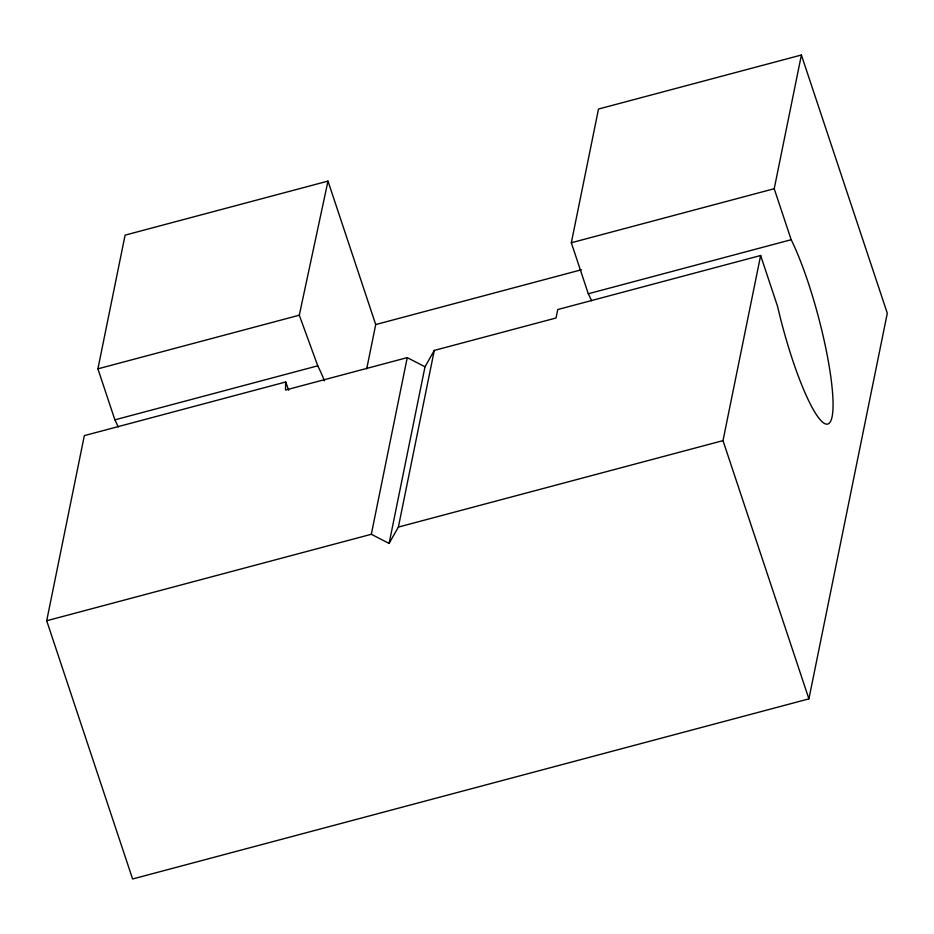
<?xml version="1.0" encoding="UTF-8"?>
<svg xmlns="http://www.w3.org/2000/svg" width="934" height="934" viewBox="0 0 934 934"><rect width="100%" height="100%" fill="white"/><g stroke="black" fill="none" stroke-linecap="round" stroke-linejoin="round"><path stroke-width="1.4" d="M46.7 620.748L84.329 435.629L285.711 381.994L285.5 390.05L407.236 357.629L425.005 366.782L389.093 543.436L371.323 534.283L46.7 620.748L132.605 878.987L808.902 698.865L887.3 313.252L801.395 55.013L598.507 109.044L571.328 242.758L588.292 293.766A106.604 18.54 75.1 0 1 591.631 300.841M118.221 426.92A106.604 18.54 75.1 0 0 114.882 419.845L97.907 368.837L125.098 235.135L327.986 181.103L375.713 324.565L366.712 368.837M371.323 534.283L407.236 357.629M389.093 543.436L398.374 527.08L434.287 350.425L556.022 318.004L557.75 309.539L760.638 255.507L777.602 306.515A106.604 18.54 75.1 0 0 832.124 416.587A106.604 18.54 75.1 0 0 791.18 239.723L774.216 188.715L801.395 55.013M808.902 698.865L722.998 440.626L760.638 255.507M324.518 380.827A106.604 18.54 75.1 0 0 317.77 365.813L299.289 315.202L327.986 181.103M425.005 366.782L434.287 350.425M97.907 368.837L299.289 315.202M571.328 242.758L774.216 188.715M375.713 324.565L581.415 269.774M114.882 419.845L317.77 365.813M588.292 293.766L791.18 239.723M398.374 527.08L722.998 440.626M285.711 381.994L288.699 390.202"/></g></svg>
